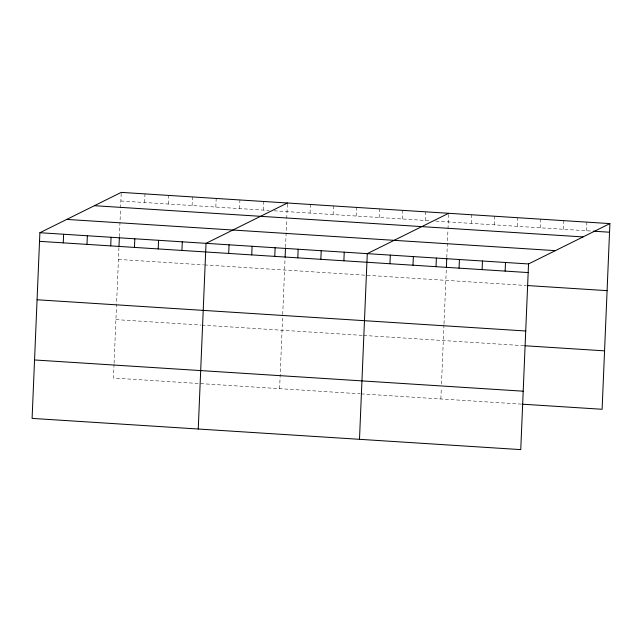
<?xml version="1.0" encoding="UTF-8"?>
<svg xmlns="http://www.w3.org/2000/svg" width="642" height="642" viewBox="0 0 642 642"><rect width="100%" height="100%" fill="white"/><g stroke="black" fill="none" stroke-linecap="round" stroke-linejoin="round"><path stroke-width="0.48" stroke-dasharray="3.21 2.41" d="M114.051 364.183L113.465 378.05L360.234 393.819M114.091 363.195L118.939 247.539M119.396 236.649L120.56 208.923M120.6 207.928L121.25 192.383M144.627 202.511L144.988 193.9M168.356 204.028L168.718 195.417M192.094 205.544L192.456 196.934M215.824 207.061L216.185 198.45M239.562 208.578L239.923 199.967M263.292 210.095L263.653 201.484M279.607 388.667L282.681 315.439M282.721 314.452L285.08 258.156M285.538 247.266L286.701 219.532M286.741 218.545L287.391 203M310.07 213.088L310.431 204.469M333.102 214.556L333.463 205.938M356.141 216.025L356.503 207.414M379.173 217.502L379.534 208.883M402.213 218.97L402.574 210.359M425.245 220.447L425.606 211.828M440.861 398.971L441.319 388.073M441.487 384.117L443.975 324.756M444.015 323.769L446.334 268.46M446.792 257.57L447.956 229.836M447.996 228.849L448.646 213.296M471.324 223.392L471.685 214.773M494.356 224.861L494.717 216.242M517.396 226.329L517.757 217.718M540.428 227.806L540.789 219.187M563.467 229.274L563.828 220.663M586.499 230.751L586.86 222.132M120.889 200.994L269.231 210.472M274.174 210.793L430.044 220.752M435.806 221.121L592.261 231.12M118.441 259.424L203.49 264.857M204.477 264.921L526.464 285.497M115.913 319.62L200.962 325.061M201.957 325.117L362.682 335.389M363.645 335.453L523.936 345.693M361.197 393.883L521.489 404.123"/><path stroke-width="0.96" d="M609.9 223.601L121.25 192.383L39.884 232.725L32.1 418.399L520.75 449.617L528.535 263.95L609.9 223.601L602.116 409.275L522.452 404.187M63.253 242.861L63.614 234.242M86.991 244.377L87.352 235.758M110.721 245.894L111.082 237.275M118.979 246.552L119.356 237.636M134.459 247.411L134.82 238.792M158.197 248.927L158.558 240.309M181.927 250.444L182.288 241.825M198.242 429.008L206.026 243.342L287.391 203M228.696 253.43L229.058 244.811M251.736 254.906L252.097 246.287M274.768 256.375L275.129 247.756M285.12 257.169L285.497 248.253M297.808 257.843L298.169 249.232M320.848 259.32L321.209 250.701M343.879 260.788L344.24 252.178M359.496 439.313L367.28 253.646L448.646 213.296M389.951 263.734L390.312 255.115M412.991 265.202L413.352 256.591M436.022 266.679L436.383 258.06M446.375 267.473L446.752 258.557M459.062 268.147L459.423 259.537M482.102 269.624L482.463 261.005M505.134 271.093L505.495 262.482M593.224 231.176L609.539 232.219M94.398 205.697L583.048 236.922M66.736 219.412L555.386 250.637M39.884 232.725L528.535 263.95M39.523 241.344L528.173 272.569M527.419 285.554L607.091 290.649M37.076 299.766L525.726 330.991M524.899 345.757L604.563 350.845M34.548 359.969L523.198 391.195"/></g></svg>
